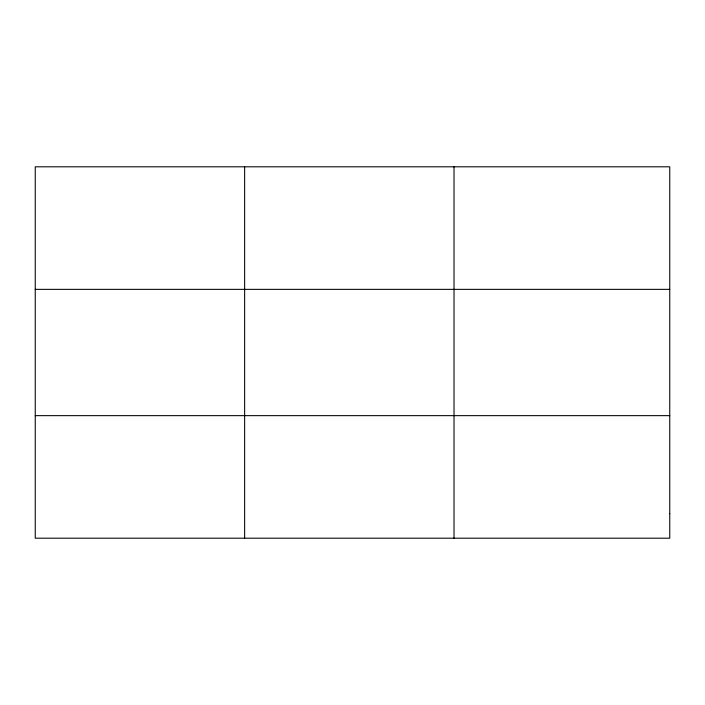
<?xml version="1.0" encoding="UTF-8"?>
<svg xmlns="http://www.w3.org/2000/svg" width="705" height="705" viewBox="0 0 705 705"><rect width="100%" height="100%" fill="white"/><g stroke="black" fill="none" stroke-linecap="round" stroke-linejoin="round"><path stroke-width="1.06" d="M244.635 166.803L244.635 538.197M454.02 166.803L454.02 538.197M35.25 289.358L669.75 289.358M35.25 415.642L669.75 415.642M669.75 513.689L669.75 538.197L35.25 538.197L35.25 166.803L669.75 166.803L669.75 513.689"/></g></svg>
